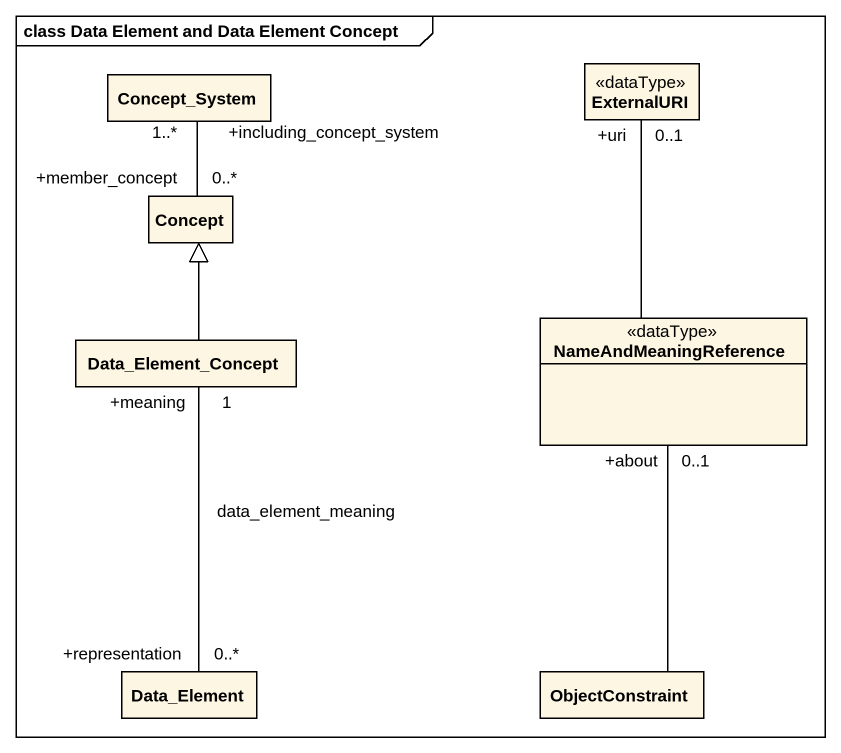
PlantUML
@startuml
mainframe class Data Element and Data Element Concept
hide circle
hide empty members
class Concept_System
class ExternalURI <<dataType>>
class Concept
class Data_Element_Concept
class NameAndMeaningReference <<dataType>>
class Data_Element
class ObjectConstraint
Concept_System "1..*\n+including_concept_system" -- "0..*\n+member_concept" Concept
ExternalURI "+uri\n0..1" -- NameAndMeaningReference
Data_Element_Concept -up-|> Concept
NameAndMeaningReference "+about\n0..1" -- ObjectConstraint
Data_Element "+representation\n0..*" -up- "+meaning\n1" Data_Element_Concept : data_element_meaning
@enduml
